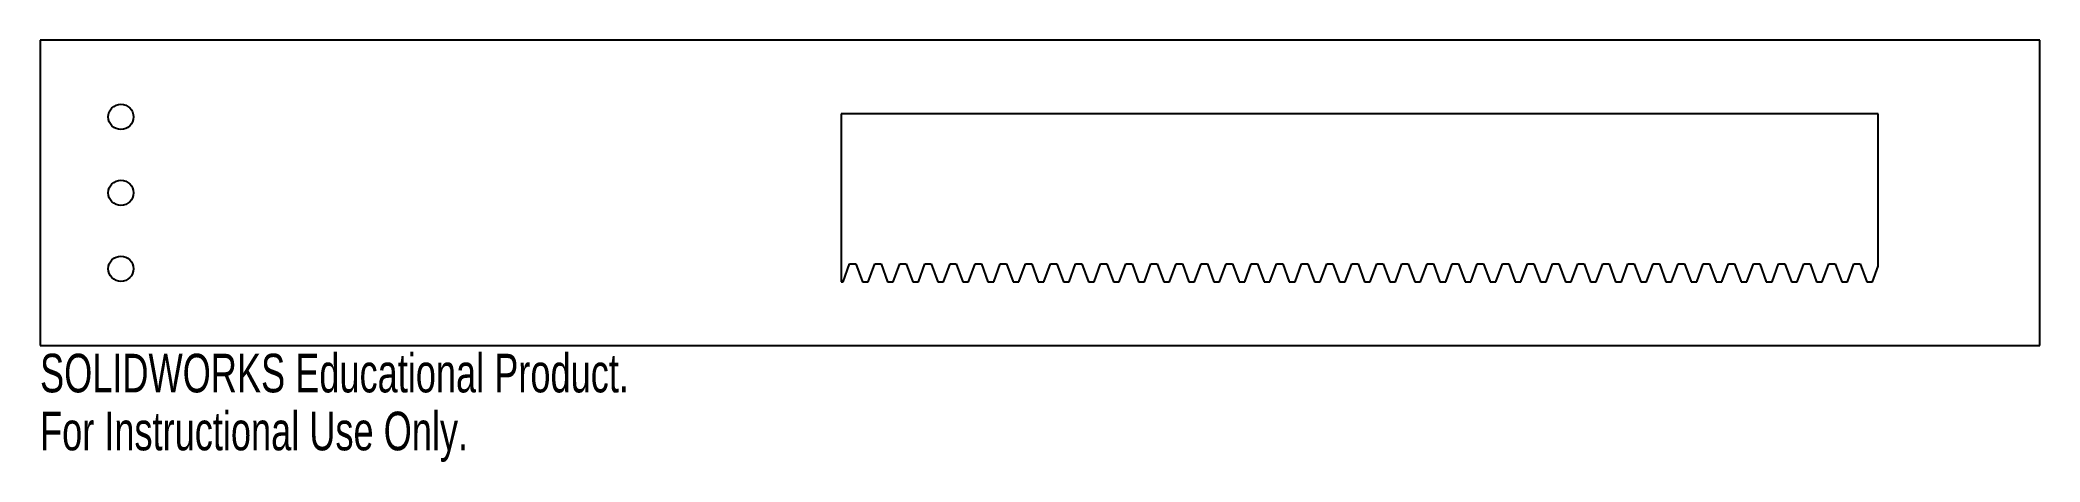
# Model space of a CAD drawing. Header units: millimetres. Extents: x -100 to 150, y -15 to 38.
import ezdxf

# ---------------------------------------------------------------- set-up
doc = ezdxf.new("R2010")
doc.units = ezdxf.units.MM
doc.styles.add('SLDTEXTSTYLE0', font='TXT', dxfattribs={"width": 0.7})

msp = doc.modelspace()

# ---------------------------------------------------------------- linework, layer by layer
at = {"color": 7, "linetype": 'Continuous', "lineweight": 25}
for p, q in [((150.12, 38.12), (-100.12, 38.12)), ((-100.12, 38.12), (-100.12, -0.12)), ((150.12, -0.12), (150.12, 38.12)), ((0.12, 28.88), (0.12, 7.88)), ((129.88, 28.88), (0.12, 28.88)), ((129.88, 9.83), (129.88, 28.88)), ((0.36, 7.88), (1.18, 10.12)), ((1.18, 10.12), (1.97, 10.12)), ((1.97, 10.12), (2.78, 7.88)), ((3.5, 7.88), (4.32, 10.12)), ((4.32, 10.12), (5.11, 10.12)), ((5.11, 10.12), (5.93, 7.88)), ((6.64, 7.88), (7.46, 10.12)), ((7.46, 10.12), (8.25, 10.12)), ((8.25, 10.12), (9.07, 7.88)), ((9.78, 7.88), (10.6, 10.12)), ((10.6, 10.12), (11.39, 10.12)), ((11.39, 10.12), (12.21, 7.88)), ((12.92, 7.88), (13.74, 10.12)), ((13.74, 10.12), (14.53, 10.12)), ((14.53, 10.12), (15.35, 7.88)), ((16.06, 7.88), (16.88, 10.12)), ((16.88, 10.12), (17.67, 10.12)), ((17.67, 10.12), (18.49, 7.88)), ((19.21, 7.88), (20.03, 10.12)), ((20.03, 10.12), (20.82, 10.12)), ((20.82, 10.12), (21.63, 7.88)), ((22.35, 7.88), (23.17, 10.12)), ((23.17, 10.12), (23.96, 10.12)), ((23.96, 10.12), (24.78, 7.88)), ((25.49, 7.88), (26.31, 10.12)), ((26.31, 10.12), (27.1, 10.12)), ((27.1, 10.12), (27.92, 7.88)), ((28.63, 7.88), (29.45, 10.12)), ((29.45, 10.12), (30.24, 10.12)), ((30.24, 10.12), (31.06, 7.88)), ((31.77, 7.88), (32.59, 10.12)), ((32.59, 10.12), (33.38, 10.12)), ((33.38, 10.12), (34.2, 7.88)), ((34.91, 7.88), (35.73, 10.12)), ((35.73, 10.12), (36.52, 10.12)), ((36.52, 10.12), (37.34, 7.88)), ((38.06, 7.88), (38.87, 10.12)), ((38.87, 10.12), (39.66, 10.12)), ((39.66, 10.12), (40.48, 7.88)), ((41.2, 7.88), (42.02, 10.12)), ((42.02, 10.12), (42.81, 10.12)), ((42.81, 10.12), (43.63, 7.88)), ((44.34, 7.88), (45.16, 10.12)), ((45.16, 10.12), (45.95, 10.12)), ((45.95, 10.12), (46.77, 7.88)), ((47.48, 7.88), (48.3, 10.12)), ((48.3, 10.12), (49.09, 10.12)), ((49.09, 10.12), (49.91, 7.88)), ((50.62, 7.88), (51.44, 10.12)), ((51.44, 10.12), (52.23, 10.12)), ((52.23, 10.12), (53.05, 7.88)), ((53.76, 7.88), (54.58, 10.12)), ((54.58, 10.12), (55.37, 10.12)), ((55.37, 10.12), (56.19, 7.88)), ((56.91, 7.88), (57.72, 10.12)), ((57.72, 10.12), (58.51, 10.12)), ((58.51, 10.12), (59.33, 7.88)), ((60.05, 7.88), (60.87, 10.12)), ((60.87, 10.12), (61.66, 10.12)), ((61.66, 10.12), (62.47, 7.88)), ((63.19, 7.88), (64.01, 10.12)), ((64.01, 10.12), (64.8, 10.12)), ((64.8, 10.12), (65.62, 7.88)), ((66.33, 7.88), (67.15, 10.12)), ((67.15, 10.12), (67.94, 10.12)), ((67.94, 10.12), (68.76, 7.88)), ((69.47, 7.88), (70.29, 10.12)), ((70.29, 10.12), (71.08, 10.12)), ((71.08, 10.12), (71.9, 7.88)), ((72.61, 7.88), (73.43, 10.12)), ((73.43, 10.12), (74.22, 10.12)), ((74.22, 10.12), (75.04, 7.88)), ((75.76, 7.88), (76.57, 10.12)), ((76.57, 10.12), (77.36, 10.12)), ((77.36, 10.12), (78.18, 7.88)), ((78.9, 7.88), (79.72, 10.12)), ((79.72, 10.12), (80.51, 10.12)), ((80.51, 10.12), (81.32, 7.88)), ((82.04, 7.88), (82.86, 10.12)), ((82.86, 10.12), (83.65, 10.12)), ((83.65, 10.12), (84.47, 7.88)), ((85.18, 7.88), (86, 10.12)), ((86, 10.12), (86.79, 10.12)), ((86.79, 10.12), (87.61, 7.88)), ((88.32, 7.88), (89.14, 10.12)), ((89.14, 10.12), (89.93, 10.12)), ((89.93, 10.12), (90.75, 7.88)), ((91.46, 7.88), (92.28, 10.12)), ((92.28, 10.12), (93.07, 10.12)), ((93.07, 10.12), (93.89, 7.88)), ((94.6, 7.88), (95.42, 10.12)), ((95.42, 10.12), (96.21, 10.12)), ((96.21, 10.12), (97.03, 7.88)), ((97.75, 7.88), (98.57, 10.12)), ((98.57, 10.12), (99.36, 10.12)), ((99.36, 10.12), (100.17, 7.88)), ((100.89, 7.88), (101.71, 10.12)), ((101.71, 10.12), (102.5, 10.12)), ((102.5, 10.12), (103.32, 7.88)), ((104.03, 7.88), (104.85, 10.12)), ((104.85, 10.12), (105.64, 10.12)), ((105.64, 10.12), (106.46, 7.88)), ((107.17, 7.88), (107.99, 10.12)), ((107.99, 10.12), (108.78, 10.12)), ((108.78, 10.12), (109.6, 7.88)), ((110.31, 7.88), (111.13, 10.12)), ((111.13, 10.12), (111.92, 10.12)), ((111.92, 10.12), (112.74, 7.88)), ((113.45, 7.88), (114.27, 10.12)), ((114.27, 10.12), (115.06, 10.12)), ((115.06, 10.12), (115.88, 7.88)), ((116.6, 7.88), (117.41, 10.12)), ((117.41, 10.12), (118.2, 10.12)), ((118.2, 10.12), (119.02, 7.88)), ((119.74, 7.88), (120.56, 10.12)), ((120.56, 10.12), (121.35, 10.12)), ((121.35, 10.12), (122.17, 7.88)), ((122.88, 7.88), (123.7, 10.12)), ((123.7, 10.12), (124.49, 10.12)), ((124.49, 10.12), (125.31, 7.88)), ((126.02, 7.88), (126.84, 10.12)), ((126.84, 10.12), (127.63, 10.12)), ((127.63, 10.12), (128.45, 7.88)), ((0.12, 7.88), (0.36, 7.88)), ((2.78, 7.88), (3.5, 7.88)), ((5.93, 7.88), (6.64, 7.88)), ((9.07, 7.88), (9.78, 7.88)), ((12.21, 7.88), (12.92, 7.88)), ((15.35, 7.88), (16.06, 7.88)), ((18.49, 7.88), (19.21, 7.88)), ((21.63, 7.88), (22.35, 7.88)), ((24.78, 7.88), (25.49, 7.88)), ((27.92, 7.88), (28.63, 7.88)), ((31.06, 7.88), (31.77, 7.88)), ((34.2, 7.88), (34.91, 7.88)), ((37.34, 7.88), (38.06, 7.88)), ((40.48, 7.88), (41.2, 7.88)), ((43.63, 7.88), (44.34, 7.88)), ((46.77, 7.88), (47.48, 7.88)), ((49.91, 7.88), (50.62, 7.88)), ((53.05, 7.88), (53.76, 7.88)), ((56.19, 7.88), (56.91, 7.88)), ((59.33, 7.88), (60.05, 7.88)), ((62.47, 7.88), (63.19, 7.88)), ((65.62, 7.88), (66.33, 7.88)), ((68.76, 7.88), (69.47, 7.88)), ((71.9, 7.88), (72.61, 7.88)), ((75.04, 7.88), (75.76, 7.88)), ((78.18, 7.88), (78.9, 7.88)), ((81.32, 7.88), (82.04, 7.88)), ((84.47, 7.88), (85.18, 7.88)), ((87.61, 7.88), (88.32, 7.88)), ((90.75, 7.88), (91.46, 7.88)), ((93.89, 7.88), (94.6, 7.88)), ((97.03, 7.88), (97.75, 7.88)), ((100.17, 7.88), (100.89, 7.88)), ((103.32, 7.88), (104.03, 7.88)), ((106.46, 7.88), (107.17, 7.88)), ((109.6, 7.88), (110.31, 7.88)), ((112.74, 7.88), (113.45, 7.88)), ((115.88, 7.88), (116.6, 7.88)), ((119.02, 7.88), (119.74, 7.88)), ((122.17, 7.88), (122.88, 7.88)), ((125.31, 7.88), (126.02, 7.88)), ((128.45, 7.88), (129.16, 7.88)), ((129.16, 7.88), (129.88, 9.83)), ((-100.12, -0.12), (150.12, -0.12))]:
    msp.add_line(p, q, dxfattribs=at)
for centre in [(-90, 28.5), (-90, 19), (-90, 9.5)]:
    msp.add_circle(centre, 1.58, dxfattribs=at)

# ---------------------------------------------------------------- texts
at = {"color": 7, "linetype": 'Continuous', "char_height": 4.8336, "attachment_point": 1, "style": 'SLDTEXTSTYLE0'}
for s, insert in [('SOLIDWORKS Educational Product.', (-100.12, -1.14)), ('For Instructional Use Only.', (-100.12, -8.39))]:
    msp.add_mtext(s, dxfattribs=dict(at, insert=insert))

doc.saveas('drawing.dxf')
